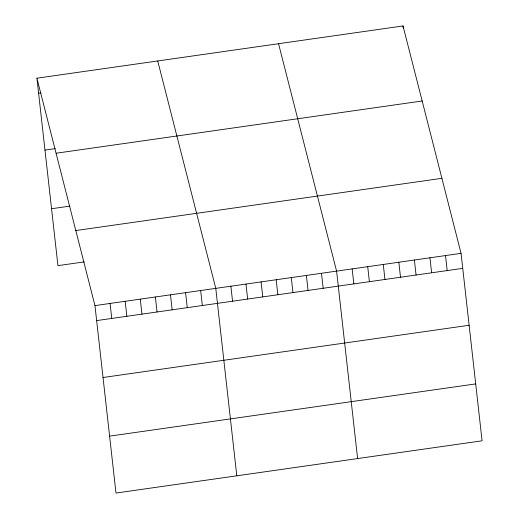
<?xml version="1.0" encoding="UTF-8"?>
<svg xmlns="http://www.w3.org/2000/svg" width="519" height="519" viewBox="0 0 519 519"><rect width="100%" height="100%" fill="white"/><g stroke="black" fill="none" stroke-linecap="round" stroke-linejoin="round"><path stroke-width="0.78" d="M36.914 78.194L403.01 25.95L461.06 253.356L482.086 440.806L115.99 493.05L94.964 305.607L36.914 78.194L57.94 265.644L84.169 261.9M38.594 93.193L40.982 92.856M44.978 150.101L55.312 148.629M56.071 153.241L422.168 100.997M51.556 208.735L69.838 206.127M75.806 230.559L441.909 178.315M94.964 305.607L461.06 253.356M96.644 320.599L462.747 268.355M103.028 377.508L469.131 325.264M109.606 436.142L475.702 383.898M278.541 43.713L336.591 271.126L357.617 458.569M157.724 60.957L215.774 288.363L236.8 475.806M445.503 255.582L447.183 270.574M429.946 257.8L431.626 272.799M403.01 25.95L403.276 28.318M414.383 260.019L416.069 275.018M398.826 262.238L400.506 277.237M383.269 264.463L384.949 279.456M367.705 266.682L369.392 281.681M352.148 268.9L353.828 283.899M321.488 273.279L323.168 288.272M306.385 275.433L308.065 290.432M291.282 277.587L292.963 292.586M276.179 279.741L277.866 294.74M261.083 281.901L262.763 296.894M245.98 284.055L247.66 299.048M230.877 286.209L232.557 301.208M200.671 290.517L202.358 305.516M185.575 292.677L187.255 307.67M170.472 294.831L172.152 309.824M155.369 296.985L157.049 311.984M140.266 299.139L141.947 314.138M125.163 301.292L126.85 316.292M110.06 303.453L111.747 318.445"/></g></svg>
